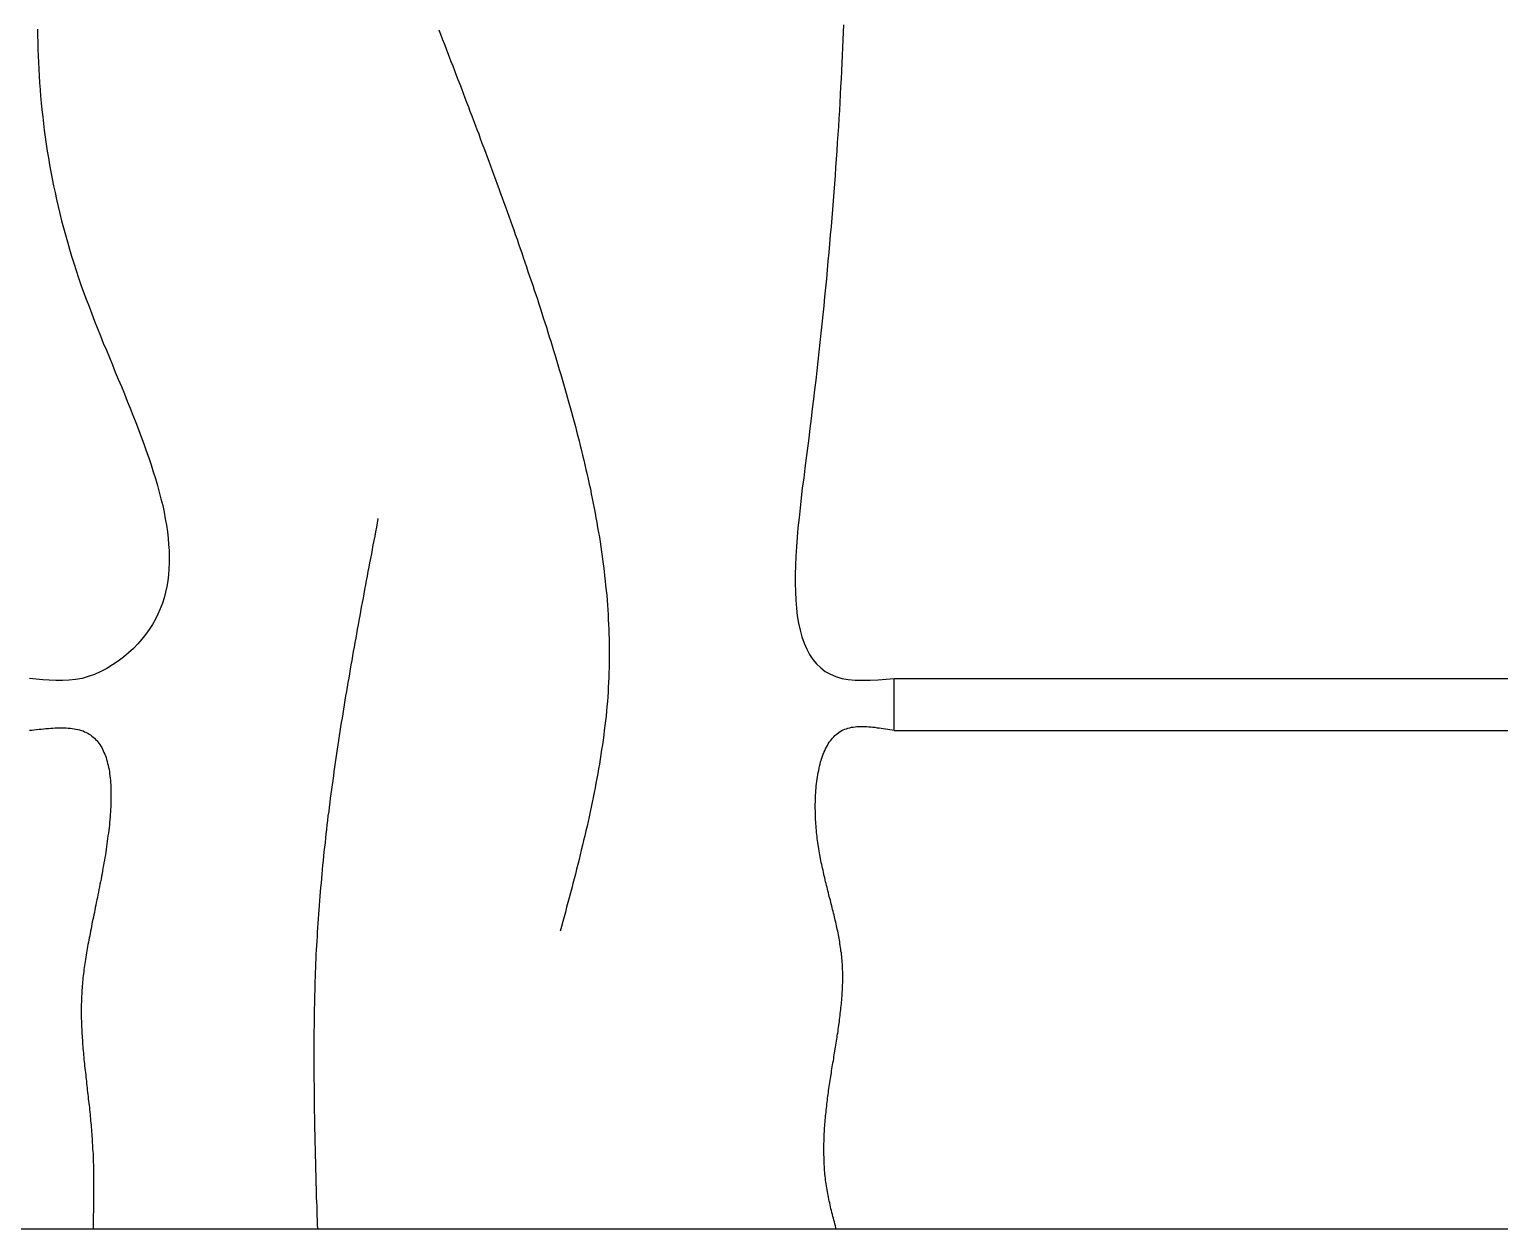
# Model space of a CAD drawing. Extents: x 443 to 1217, y -1921 to -677.
# Drawn here: x 584.06 to 593.26, y -758.15 to -750.64 of the extents above; entities that cross this region are included whole.
import ezdxf

# ---------------------------------------------------------------- set-up
doc = ezdxf.new("R2010")
doc.units = 0
doc.header["$MEASUREMENT"] = 0
doc.layers.add('1', color=7, linetype='CONTINUOUS')
doc.layers.add('3', color=8, linetype='CONTINUOUS')

msp = doc.modelspace()

# ---------------------------------------------------------------- linework, layer by layer
at = {"layer": '1', "color": 7}
for p, q in [((586.6181, -750.6406), (586.629, -750.6689)), ((586.629, -750.6689), (586.6399, -750.6972)), ((586.6399, -750.6972), (586.6508, -750.7256)), ((586.6508, -750.7256), (586.6617, -750.7539)), ((586.6617, -750.7539), (586.6726, -750.7822)), ((586.6726, -750.7822), (586.6835, -750.8106)), ((586.6835, -750.8106), (586.6944, -750.8389)), ((586.6944, -750.8389), (586.7053, -750.8672)), ((586.7053, -750.8672), (586.7162, -750.8956)), ((586.7162, -750.8956), (586.7271, -750.9239)), ((586.7271, -750.9239), (586.738, -750.9522)), ((586.738, -750.9522), (586.7489, -750.9806)), ((586.7489, -750.9806), (586.7598, -751.0089)), ((586.7598, -751.0089), (586.7707, -751.0373)), ((586.7707, -751.0373), (586.7816, -751.0656)), ((586.7816, -751.0656), (586.7925, -751.0939)), ((586.7925, -751.0939), (586.8034, -751.1223)), ((586.8034, -751.1223), (586.8132, -751.1506)), ((586.8132, -751.1506), (586.8241, -751.1789)), ((586.8241, -751.1789), (586.835, -751.2073)), ((586.835, -751.2073), (586.8459, -751.2356)), ((586.8459, -751.2356), (586.8568, -751.2639)), ((586.8568, -751.2639), (586.8677, -751.2923)), ((586.8677, -751.2923), (586.8775, -751.3217)), ((586.8775, -751.3217), (586.8884, -751.35)), ((586.8884, -751.35), (586.8993, -751.3784)), ((586.8993, -751.3784), (586.9102, -751.4067)), ((586.9102, -751.4067), (586.9211, -751.435)), ((586.9211, -751.435), (586.9309, -751.4634)), ((586.9309, -751.4634), (586.9418, -751.4917)), ((586.9418, -751.4917), (586.9527, -751.5211)), ((586.9527, -751.5211), (586.9625, -751.5495)), ((586.9625, -751.5495), (586.9734, -751.5778)), ((586.9734, -751.5778), (586.9832, -751.6061)), ((586.9832, -751.6061), (586.9941, -751.6345)), ((586.9941, -751.6345), (587.005, -751.6639)), ((587.005, -751.6639), (587.0148, -751.6922)), ((587.0148, -751.6922), (587.0257, -751.7206)), ((587.0257, -751.7206), (587.0355, -751.7489)), ((587.0355, -751.7489), (587.0464, -751.7783)), ((587.0464, -751.7783), (587.0562, -751.8067)), ((587.0562, -751.8067), (587.066, -751.835)), ((587.066, -751.835), (587.0769, -751.8644)), ((587.0769, -751.8644), (587.0867, -751.8928)), ((587.0867, -751.8928), (587.0966, -751.9222)), ((587.0966, -751.9222), (587.1075, -751.9505)), ((587.1075, -751.9505), (587.1173, -751.9789)), ((587.1173, -751.9789), (587.1271, -752.0083)), ((587.1271, -752.0083), (587.1369, -752.0366)), ((587.1369, -752.0366), (587.1467, -752.066)), ((587.1467, -752.066), (587.1565, -752.0944)), ((587.1565, -752.0944), (587.1663, -752.1238)), ((587.1663, -752.1238), (587.1761, -752.1521)), ((587.1761, -752.1521), (587.1859, -752.1816)), ((587.1859, -752.1816), (587.1957, -752.211)), ((587.1957, -752.211), (587.2055, -752.2393)), ((587.2055, -752.2393), (587.2153, -752.2688)), ((587.2153, -752.2688), (587.2252, -752.2971)), ((587.2252, -752.2971), (587.235, -752.3265)), ((587.235, -752.3265), (587.2448, -752.3559)), ((587.2448, -752.3559), (587.2535, -752.3854)), ((587.2535, -752.3854), (587.2633, -752.4137)), ((587.2633, -752.4137), (587.272, -752.4431)), ((587.272, -752.4431), (587.2818, -752.4726)), ((587.2818, -752.4726), (587.2916, -752.502)), ((587.2916, -752.502), (587.3004, -752.5314)), ((587.3004, -752.5314), (587.3091, -752.5608)), ((587.3091, -752.5608), (587.3189, -752.5892)), ((587.3189, -752.5892), (587.3276, -752.6186)), ((587.3276, -752.6186), (587.3363, -752.648)), ((587.3363, -752.648), (587.3461, -752.6774)), ((587.3461, -752.6774), (587.3548, -752.7069)), ((587.3548, -752.7069), (587.3636, -752.7363)), ((587.3636, -752.7363), (587.3723, -752.7657)), ((587.3723, -752.7657), (587.381, -752.7962)), ((587.381, -752.7962), (587.3897, -752.8257)), ((587.3897, -752.8257), (587.3984, -752.8551)), ((587.3984, -752.8551), (587.4072, -752.8845)), ((587.4072, -752.8845), (587.4159, -752.9139)), ((587.4159, -752.9139), (587.4235, -752.9444)), ((587.4235, -752.9444), (587.4322, -752.9739)), ((587.4322, -752.9739), (587.4409, -753.0033)), ((587.4409, -753.0033), (587.4486, -753.0327)), ((587.4486, -753.0327), (587.4562, -753.0632)), ((587.4562, -753.0632), (587.4649, -753.0927)), ((587.4649, -753.0927), (587.4725, -753.1232)), ((587.4725, -753.1232), (587.4802, -753.1526)), ((587.4802, -753.1526), (587.4878, -753.182)), ((587.4878, -753.182), (587.4954, -753.2125)), ((587.4954, -753.2125), (587.5031, -753.242)), ((587.5031, -753.242), (587.5107, -753.2725)), ((587.5107, -753.2725), (587.5183, -753.3019)), ((587.5183, -753.3019), (587.5249, -753.3324)), ((587.5249, -753.3324), (587.5325, -753.3629)), ((587.5325, -753.3629), (587.539, -753.3924)), ((587.539, -753.3924), (587.5456, -753.4229)), ((587.5456, -753.4229), (587.5532, -753.4523)), ((587.5532, -753.4523), (587.5597, -753.4828)), ((587.5597, -753.4828), (587.5663, -753.5133)), ((587.5663, -753.5133), (587.5717, -753.5428)), ((587.5717, -753.5428), (587.5783, -753.5733)), ((587.5783, -753.5733), (587.5848, -753.6038)), ((587.5848, -753.6038), (587.5902, -753.6332)), ((586.2378, -753.6975), (586.2334, -753.7248)), ((587.5902, -753.6332), (587.5957, -753.6637)), ((587.5957, -753.6637), (587.6011, -753.6942)), ((587.6011, -753.6942), (587.6066, -753.7237)), ((586.2225, -753.7803), (586.2171, -753.8087)), ((586.228, -753.7531), (586.2225, -753.7803)), ((586.2334, -753.7248), (586.228, -753.7531)), ((587.6066, -753.7237), (587.612, -753.7542)), ((587.612, -753.7542), (587.6175, -753.7847)), ((587.6175, -753.7847), (587.6229, -753.8152)), ((586.2062, -753.8632), (586.2007, -753.8915)), ((586.2116, -753.8359), (586.2062, -753.8632)), ((586.2171, -753.8087), (586.2116, -753.8359)), ((587.6229, -753.8152), (587.6273, -753.8446)), ((587.6273, -753.8446), (587.6317, -753.8752)), ((587.6317, -753.8752), (587.636, -753.9057)), ((586.1855, -753.9743), (586.18, -754.0027)), ((586.1909, -753.9471), (586.1855, -753.9743)), ((586.1964, -753.9188), (586.1909, -753.9471)), ((586.2007, -753.8915), (586.1964, -753.9188)), ((587.636, -753.9057), (587.6404, -753.9362)), ((587.6404, -753.9362), (587.6447, -753.9667)), ((587.6447, -753.9667), (587.6491, -753.9961)), ((586.1702, -754.0582), (586.1648, -754.0855)), ((586.1746, -754.0299), (586.1702, -754.0582)), ((586.18, -754.0027), (586.1746, -754.0299)), ((587.6491, -753.9961), (587.6524, -754.0266)), ((587.6524, -754.0266), (587.6556, -754.0572)), ((587.6556, -754.0572), (587.6589, -754.0877)), ((586.1539, -754.1411), (586.1484, -754.1694)), ((586.1593, -754.1138), (586.1539, -754.1411)), ((586.1648, -754.0855), (586.1593, -754.1138)), ((587.6589, -754.0877), (587.6622, -754.1171)), ((587.6622, -754.1171), (587.6654, -754.1476)), ((587.6654, -754.1476), (587.6687, -754.1781)), ((586.1386, -754.2239), (586.1332, -754.2522)), ((586.144, -754.1967), (586.1386, -754.2239)), ((586.1484, -754.1694), (586.144, -754.1967)), ((587.6687, -754.1781), (587.6709, -754.2086)), ((587.6709, -754.2086), (587.6731, -754.2392)), ((587.6731, -754.2392), (587.6753, -754.2686)), ((586.1179, -754.3351), (586.1135, -754.3634)), ((586.1233, -754.3078), (586.1179, -754.3351)), ((586.1288, -754.2795), (586.1233, -754.3078)), ((586.1332, -754.2522), (586.1288, -754.2795)), ((587.6753, -754.2686), (587.6774, -754.2991)), ((587.6774, -754.2991), (587.6785, -754.3296)), ((587.6785, -754.3296), (587.6807, -754.3601)), ((586.1026, -754.419), (586.0983, -754.4462)), ((586.1081, -754.3906), (586.1026, -754.419)), ((586.1135, -754.3634), (586.1081, -754.3906)), ((587.6807, -754.3601), (587.6818, -754.3906)), ((587.6818, -754.3906), (587.6829, -754.4201)), ((587.6829, -754.4201), (587.684, -754.4506)), ((586.0885, -754.5018), (586.083, -754.5301)), ((586.0928, -754.4746), (586.0885, -754.5018)), ((586.0983, -754.4462), (586.0928, -754.4746)), ((587.684, -754.4506), (587.684, -754.4811)), ((587.684, -754.4811), (587.6851, -754.5116)), ((587.6851, -754.5116), (587.6851, -754.541)), ((586.0689, -754.613), (586.0634, -754.6413)), ((586.0732, -754.5857), (586.0689, -754.613)), ((586.0787, -754.5574), (586.0732, -754.5857)), ((586.083, -754.5301), (586.0787, -754.5574)), ((587.6851, -754.5716), (587.684, -754.6021)), ((587.684, -754.6021), (587.684, -754.6326)), ((587.6851, -754.541), (587.6851, -754.5716)), ((586.0547, -754.6969), (586.0492, -754.7241)), ((586.059, -754.6686), (586.0547, -754.6969)), ((586.0634, -754.6413), (586.059, -754.6686)), ((587.6818, -754.6925), (587.6807, -754.723)), ((587.6829, -754.662), (587.6818, -754.6925)), ((587.684, -754.6326), (587.6829, -754.662)), ((586.0405, -754.7797), (586.0351, -754.808)), ((586.0449, -754.7525), (586.0405, -754.7797)), ((586.0492, -754.7241), (586.0449, -754.7525)), ((587.6774, -754.783), (587.6753, -754.8135)), ((587.6785, -754.7525), (587.6774, -754.783)), ((587.6807, -754.723), (587.6785, -754.7525)), ((586.022, -754.8909), (586.0176, -754.9192)), ((586.0263, -754.8636), (586.022, -754.8909)), ((586.0307, -754.8353), (586.0263, -754.8636)), ((586.0351, -754.808), (586.0307, -754.8353)), ((587.6698, -754.8734), (587.6676, -754.9029)), ((587.6731, -754.8429), (587.6698, -754.8734)), ((587.6753, -754.8135), (587.6731, -754.8429)), ((586.0078, -754.9748), (586.0035, -755.002)), ((586.0133, -754.9465), (586.0078, -754.9748)), ((586.0176, -754.9192), (586.0133, -754.9465)), ((587.6611, -754.9639), (587.6578, -754.9933)), ((587.6644, -754.9334), (587.6611, -754.9639)), ((587.6676, -754.9029), (587.6644, -754.9334)), ((585.9947, -755.0576), (585.9915, -755.086)), ((585.9991, -755.0304), (585.9947, -755.0576)), ((586.0035, -755.002), (585.9991, -755.0304)), ((587.6502, -755.0533), (587.6458, -755.0838)), ((587.6535, -755.0238), (587.6502, -755.0533)), ((587.6578, -754.9933), (587.6535, -755.0238)), ((585.9784, -755.1688), (585.974, -755.1971)), ((585.9828, -755.1415), (585.9784, -755.1688)), ((585.9871, -755.1132), (585.9828, -755.1415)), ((585.9915, -755.086), (585.9871, -755.1132)), ((587.6371, -755.1437), (587.6327, -755.1742)), ((587.6415, -755.1132), (587.6371, -755.1437)), ((587.6458, -755.0838), (587.6415, -755.1132)), ((585.9664, -755.2527), (585.962, -755.2799)), ((585.9708, -755.2244), (585.9664, -755.2527)), ((585.974, -755.1971), (585.9708, -755.2244)), ((587.6175, -755.2636), (587.6131, -755.2941)), ((587.6229, -755.2342), (587.6175, -755.2636)), ((587.6284, -755.2037), (587.6229, -755.2342)), ((587.6327, -755.1742), (587.6284, -755.2037)), ((585.9544, -755.3366), (585.9511, -755.3639)), ((585.9588, -755.3083), (585.9544, -755.3366)), ((585.962, -755.2799), (585.9588, -755.3083)), ((587.6011, -755.3541), (587.5957, -755.3835)), ((587.6077, -755.3235), (587.6011, -755.3541)), ((587.6131, -755.2941), (587.6077, -755.3235)), ((585.9435, -755.4194), (585.9392, -755.4478)), ((585.9468, -755.3922), (585.9435, -755.4194)), ((585.9511, -755.3639), (585.9468, -755.3922)), ((587.5837, -755.4434), (587.5783, -755.4728)), ((587.5902, -755.4129), (587.5837, -755.4434)), ((587.5957, -755.3835), (587.5902, -755.4129)), ((585.9294, -755.5317), (585.925, -755.5589)), ((585.9326, -755.5034), (585.9294, -755.5317)), ((585.9359, -755.475), (585.9326, -755.5034)), ((585.9392, -755.4478), (585.9359, -755.475)), ((587.5652, -755.5328), (587.5586, -755.5633)), ((587.5717, -755.5034), (587.5652, -755.5328)), ((587.5783, -755.4728), (587.5717, -755.5034)), ((585.9185, -755.6145), (585.9152, -755.6429)), ((585.9217, -755.5873), (585.9185, -755.6145)), ((585.925, -755.5589), (585.9217, -755.5873)), ((587.5456, -755.6232), (587.5379, -755.6527)), ((587.5521, -755.5927), (587.5456, -755.6232)), ((587.5586, -755.5633), (587.5521, -755.5927)), ((585.9086, -755.6984), (585.9065, -755.7268)), ((585.9119, -755.6701), (585.9086, -755.6984)), ((585.9152, -755.6429), (585.9119, -755.6701)), ((587.5238, -755.7126), (587.5172, -755.742)), ((587.5314, -755.6821), (587.5238, -755.7126)), ((587.5379, -755.6527), (587.5314, -755.6821)), ((585.8967, -755.8096), (585.8945, -755.8379)), ((585.8999, -755.7824), (585.8967, -755.8096)), ((585.9032, -755.754), (585.8999, -755.7824)), ((585.9065, -755.7268), (585.9032, -755.754)), ((587.502, -755.802), (587.4954, -755.8314)), ((587.5096, -755.7725), (587.502, -755.802)), ((587.5172, -755.742), (587.5096, -755.7725)), ((585.889, -755.8935), (585.8858, -755.9219)), ((585.8912, -755.8663), (585.889, -755.8935)), ((585.8945, -755.8379), (585.8912, -755.8663)), ((587.4802, -755.8913), (587.4725, -755.9219)), ((587.4878, -755.8619), (587.4802, -755.8913)), ((587.4954, -755.8314), (587.4878, -755.8619)), ((585.8814, -755.9774), (585.8781, -756.0058)), ((585.8836, -755.9502), (585.8814, -755.9774)), ((585.8858, -755.9219), (585.8836, -755.9502)), ((587.4573, -755.9807), (587.4497, -756.0112)), ((587.4649, -755.9513), (587.4573, -755.9807)), ((587.4725, -755.9219), (587.4649, -755.9513)), ((585.8716, -756.0897), (585.8694, -756.118)), ((585.8738, -756.0613), (585.8716, -756.0897)), ((585.876, -756.0341), (585.8738, -756.0613)), ((585.8781, -756.0058), (585.876, -756.0341)), ((587.4333, -756.0712), (587.4257, -756.1006)), ((587.442, -756.0406), (587.4333, -756.0712)), ((587.4497, -756.0112), (587.442, -756.0406)), ((585.8651, -756.1736), (585.8629, -756.2019)), ((585.8672, -756.1453), (585.8651, -756.1736)), ((585.8694, -756.118), (585.8672, -756.1453)), ((587.4104, -756.1605), (587.4017, -756.1899)), ((587.4181, -756.13), (587.4104, -756.1605)), ((587.4257, -756.1006), (587.4181, -756.13)), ((585.8596, -756.2575), (585.8574, -756.2859)), ((585.8618, -756.2292), (585.8596, -756.2575)), ((585.8629, -756.2019), (585.8618, -756.2292)), ((587.3864, -756.2499), (587.3777, -756.2793)), ((587.3941, -756.2194), (587.3864, -756.2499)), ((587.4017, -756.1899), (587.3941, -756.2194)), ((585.8542, -756.3414), (585.8531, -756.3698)), ((585.8563, -756.3131), (585.8542, -756.3414)), ((585.8574, -756.2859), (585.8563, -756.3131)), ((585.8487, -756.4537), (585.8476, -756.482)), ((585.8498, -756.4254), (585.8487, -756.4537)), ((585.852, -756.397), (585.8498, -756.4254)), ((585.8531, -756.3698), (585.852, -756.397)), ((585.8454, -756.5376), (585.8443, -756.5659)), ((585.8465, -756.5093), (585.8454, -756.5376)), ((585.8476, -756.482), (585.8465, -756.5093)), ((585.8433, -756.6215), (585.8422, -756.6499)), ((585.8443, -756.5659), (585.8433, -756.5943)), ((585.8433, -756.5943), (585.8433, -756.6215)), ((585.84, -756.7338), (585.8389, -756.7621)), ((585.8411, -756.6782), (585.84, -756.7065)), ((585.84, -756.7065), (585.84, -756.7338)), ((585.8422, -756.6499), (585.8411, -756.6782)), ((585.8389, -756.7904), (585.8378, -756.8188)), ((585.8378, -756.8188), (585.8378, -756.8471)), ((585.8389, -756.7621), (585.8389, -756.7904)), ((585.8378, -756.8744), (585.8367, -756.9027)), ((585.8367, -756.9027), (585.8367, -756.931)), ((585.8378, -756.8471), (585.8378, -756.8744)), ((585.8367, -756.931), (585.8367, -756.9594)), ((585.8367, -756.9594), (585.8367, -756.9877)), ((585.8367, -756.9877), (585.8367, -757.0149)), ((585.8367, -757.0149), (585.8367, -757.0433)), ((585.8367, -757.0433), (585.8367, -757.0716)), ((585.8367, -757.0716), (585.8367, -757.1)), ((585.8367, -757.1), (585.8367, -757.1283)), ((585.8367, -757.1283), (585.8367, -757.1555)), ((585.8367, -757.1555), (585.8367, -757.1839)), ((585.8367, -757.1839), (585.8367, -757.2122)), ((585.8367, -757.2122), (585.8378, -757.2405)), ((585.8378, -757.2405), (585.8378, -757.2689)), ((585.8378, -757.2689), (585.8378, -757.2972)), ((585.8378, -757.2972), (585.8378, -757.3245)), ((585.8378, -757.3245), (585.8389, -757.3528)), ((585.8389, -757.3528), (585.8389, -757.3811)), ((585.8389, -757.3811), (585.8389, -757.4095)), ((585.8389, -757.4095), (585.84, -757.4378)), ((585.84, -757.4378), (585.84, -757.4661)), ((585.84, -757.4661), (585.8411, -757.4934)), ((585.8411, -757.4934), (585.8411, -757.5217)), ((585.8411, -757.5217), (585.8422, -757.55)), ((585.8422, -757.55), (585.8422, -757.5784)), ((585.8422, -757.5784), (585.8433, -757.6067)), ((585.8433, -757.6067), (585.8443, -757.6351)), ((585.8443, -757.6351), (585.8443, -757.6634)), ((585.8443, -757.6634), (585.8454, -757.6906)), ((585.8454, -757.6906), (585.8465, -757.719)), ((585.8465, -757.719), (585.8465, -757.7473)), ((585.8465, -757.7473), (585.8476, -757.7756)), ((585.8476, -757.7756), (585.8487, -757.804)), ((585.8487, -757.804), (585.8487, -757.8323)), ((585.8487, -757.8323), (585.8498, -757.8606)), ((585.8498, -757.8606), (585.8509, -757.8879)), ((585.8509, -757.8879), (585.852, -757.9162)), ((585.852, -757.9162), (585.852, -757.9446)), ((585.852, -757.9446), (585.8531, -757.9729)), ((585.8531, -757.9729), (585.8542, -758.0012)), ((585.8542, -758.0012), (585.8552, -758.0296)), ((585.8552, -758.0296), (585.8552, -758.0579)), ((585.8552, -758.0579), (585.8563, -758.0852)), ((585.8563, -758.0852), (585.8574, -758.1135)), ((585.8574, -758.1135), (585.8585, -758.1418))]:
    msp.add_line(p, q, dxfattribs=at)
at = {"layer": '1', "color": 3, "linetype": 'Continuous'}
msp.add_line((540.9926, -758.1421), (614.0593, -758.1421), dxfattribs=at)
at = {"layer": '3', "color": 3}
for p, q in [((584.1083, -750.6362), (584.1083, -750.6776)), ((589.1487, -750.6558), (589.1465, -750.7038)), ((589.1509, -750.609), (589.1487, -750.6558)), ((584.1083, -750.6776), (584.1093, -750.719)), ((584.1093, -750.719), (584.1104, -750.7615)), ((589.1443, -750.7517), (589.1422, -750.8008)), ((589.1465, -750.7038), (589.1443, -750.7517)), ((584.1104, -750.7615), (584.1115, -750.8029)), ((584.1115, -750.8029), (584.1137, -750.8454)), ((584.1137, -750.8454), (584.1159, -750.8869)), ((589.1422, -750.8008), (589.14, -750.8487)), ((584.1159, -750.8869), (584.1181, -750.9294)), ((584.1181, -750.9294), (584.1202, -750.9719)), ((589.1378, -750.8978), (589.1356, -750.9468)), ((589.14, -750.8487), (589.1378, -750.8978)), ((584.1202, -750.9719), (584.1235, -751.0144)), ((584.1235, -751.0144), (584.1268, -751.0558)), ((589.1323, -750.9958), (589.1302, -751.0449)), ((589.1356, -750.9468), (589.1323, -750.9958)), ((584.1268, -751.0558), (584.1311, -751.0983)), ((584.1311, -751.0983), (584.1355, -751.1419)), ((589.1269, -751.095), (589.1247, -751.1451)), ((589.1302, -751.0449), (589.1269, -751.095)), ((584.1355, -751.1419), (584.1399, -751.1844)), ((584.1399, -751.1844), (584.1442, -751.2269)), ((589.1215, -751.1953), (589.1182, -751.2454)), ((589.1247, -751.1451), (589.1215, -751.1953)), ((584.1442, -751.2269), (584.1497, -751.2694)), ((584.1497, -751.2694), (584.1562, -751.313)), ((589.1149, -751.2955), (589.1116, -751.3468)), ((589.1182, -751.2454), (589.1149, -751.2955)), ((584.1562, -751.313), (584.1617, -751.3555)), ((584.1617, -751.3555), (584.1682, -751.3991)), ((584.1682, -751.3991), (584.1758, -751.4416)), ((589.1084, -751.398), (589.1051, -751.4492)), ((589.1116, -751.3468), (589.1084, -751.398)), ((584.1758, -751.4416), (584.1835, -751.4852)), ((584.1835, -751.4852), (584.1911, -751.5288)), ((589.1051, -751.4492), (589.1007, -751.5015)), ((584.1911, -751.5288), (584.1998, -751.5724)), ((584.1998, -751.5724), (584.2085, -751.616)), ((589.0975, -751.5527), (589.0931, -751.6051)), ((589.1007, -751.5015), (589.0975, -751.5527)), ((584.2085, -751.616), (584.2172, -751.6595)), ((584.2172, -751.6595), (584.227, -751.7031)), ((589.0888, -751.6574), (589.0855, -751.7108)), ((589.0931, -751.6051), (589.0888, -751.6574)), ((584.227, -751.7031), (584.2369, -751.7467)), ((584.2369, -751.7467), (584.2478, -751.7903)), ((589.0811, -751.7642), (589.0768, -751.8176)), ((589.0855, -751.7108), (589.0811, -751.7642)), ((584.2478, -751.7903), (584.2587, -751.835)), ((584.2587, -751.835), (584.2695, -751.8786)), ((589.0768, -751.8176), (589.0724, -751.871)), ((584.2695, -751.8786), (584.2826, -751.9233)), ((584.2826, -751.9233), (584.2946, -751.968)), ((589.067, -751.9244), (589.0626, -751.9789)), ((589.0724, -751.871), (589.067, -751.9244)), ((584.2946, -751.968), (584.3077, -752.0126)), ((584.3077, -752.0126), (584.3208, -752.0562)), ((589.0582, -752.0334), (589.0528, -752.0889)), ((589.0626, -751.9789), (589.0582, -752.0334)), ((584.3208, -752.0562), (584.3349, -752.1009)), ((584.3349, -752.1009), (584.3491, -752.1467)), ((589.0528, -752.0889), (589.0473, -752.1434)), ((584.3491, -752.1467), (584.3644, -752.1914)), ((584.3644, -752.1914), (584.3796, -752.2361)), ((589.043, -752.199), (589.0375, -752.2557)), ((589.0473, -752.1434), (589.043, -752.199)), ((584.3796, -752.2361), (584.396, -752.2818)), ((584.396, -752.2818), (584.4123, -752.3265)), ((589.0321, -752.3113), (589.0266, -752.3679)), ((589.0375, -752.2557), (589.0321, -752.3113)), ((584.4123, -752.3265), (584.4298, -752.3723)), ((584.4298, -752.3723), (584.4472, -752.417)), ((589.0266, -752.3679), (589.0201, -752.4246)), ((584.4472, -752.417), (584.4646, -752.4627)), ((584.4646, -752.4627), (584.4832, -752.5085)), ((589.0146, -752.4824), (589.0081, -752.539)), ((589.0201, -752.4246), (589.0146, -752.4824)), ((584.4832, -752.5085), (584.5017, -752.5543)), ((584.5017, -752.5543), (584.5191, -752.6001)), ((589.0081, -752.539), (589.0027, -752.5979)), ((584.5191, -752.6001), (584.5387, -752.6447)), ((584.5387, -752.6447), (584.5573, -752.6905)), ((588.9961, -752.6556), (588.9896, -752.7145)), ((589.0027, -752.5979), (588.9961, -752.6556)), ((584.5573, -752.6905), (584.5758, -752.7363)), ((584.5758, -752.7363), (584.5943, -752.7821)), ((588.983, -752.7733), (588.9765, -752.8322)), ((588.9896, -752.7145), (588.983, -752.7733)), ((584.5943, -752.7821), (584.6128, -752.8267)), ((584.6128, -752.8267), (584.6325, -752.8725)), ((588.9765, -752.8322), (588.9689, -752.8921)), ((584.6325, -752.8725), (584.651, -752.9183)), ((584.651, -752.9183), (584.6684, -752.963)), ((584.6684, -752.963), (584.687, -753.0077)), ((588.9623, -752.9521), (588.9547, -753.012)), ((588.9689, -752.8921), (588.9623, -752.9521)), ((584.687, -753.0077), (584.7044, -753.0523)), ((584.7044, -753.0523), (584.7229, -753.097)), ((588.9547, -753.012), (588.9482, -753.073)), ((584.7229, -753.097), (584.7393, -753.1417)), ((584.7393, -753.1417), (584.7567, -753.1864)), ((588.9405, -753.1341), (588.9329, -753.1951)), ((588.9482, -753.073), (588.9405, -753.1341)), ((584.7567, -753.1864), (584.773, -753.2311)), ((584.773, -753.2311), (584.7883, -753.2747)), ((588.9329, -753.1951), (588.9242, -753.2572)), ((584.7883, -753.2747), (584.8036, -753.3183)), ((584.8036, -753.3183), (584.8177, -753.3619)), ((588.9166, -753.3193), (588.9089, -753.3826)), ((588.9242, -753.2572), (588.9166, -753.3193)), ((584.8177, -753.3619), (584.8319, -753.4054)), ((584.8319, -753.4054), (584.845, -753.4479)), ((588.9089, -753.3826), (588.9013, -753.4447)), ((584.845, -753.4479), (584.8581, -753.4905)), ((584.8581, -753.4905), (584.869, -753.533)), ((588.8926, -753.5068), (588.885, -753.57)), ((588.9013, -753.4447), (588.8926, -753.5068)), ((584.869, -753.533), (584.8799, -753.5755)), ((584.8799, -753.5755), (584.8907, -753.6169)), ((588.885, -753.57), (588.8784, -753.6321)), ((584.8907, -753.6169), (584.8995, -753.6583)), ((584.8995, -753.6583), (584.9071, -753.6997)), ((584.9071, -753.6997), (584.9136, -753.74)), ((588.8719, -753.6942), (588.8653, -753.7553)), ((588.8784, -753.6321), (588.8719, -753.6942)), ((584.9136, -753.74), (584.9202, -753.7803)), ((584.9202, -753.7803), (584.9245, -753.8207)), ((588.8653, -753.7553), (588.8599, -753.8152)), ((584.9245, -753.8207), (584.9278, -753.8599)), ((584.9278, -753.8599), (584.9311, -753.8991)), ((588.8555, -753.8752), (588.8523, -753.934)), ((588.8599, -753.8152), (588.8555, -753.8752)), ((584.9311, -753.9754), (584.93, -754.0136)), ((584.9311, -753.8991), (584.9322, -753.9373)), ((584.9322, -753.9373), (584.9311, -753.9754)), ((588.8523, -753.934), (588.849, -753.9918)), ((584.9267, -754.0506), (584.9224, -754.0877)), ((584.93, -754.0136), (584.9267, -754.0506)), ((588.849, -753.9918), (588.8479, -754.0484)), ((588.8479, -754.0484), (588.8479, -754.1029)), ((584.9082, -754.1585), (584.8995, -754.1945)), ((584.9158, -754.1236), (584.9082, -754.1585)), ((584.9224, -754.0877), (584.9158, -754.1236)), ((588.8479, -754.1029), (588.849, -754.1563)), ((588.849, -754.1563), (588.8512, -754.2086)), ((584.8886, -754.2283), (584.8755, -754.262)), ((584.8995, -754.1945), (584.8886, -754.2283)), ((588.8512, -754.2086), (588.8555, -754.2588)), ((584.845, -754.3285), (584.8275, -754.3601)), ((584.8613, -754.2958), (584.845, -754.3285)), ((584.8755, -754.262), (584.8613, -754.2958)), ((588.8555, -754.2588), (588.861, -754.3067)), ((588.861, -754.3067), (588.8686, -754.3525)), ((584.785, -754.4223), (584.7611, -754.4528)), ((584.8068, -754.3917), (584.785, -754.4223)), ((584.8275, -754.3601), (584.8068, -754.3917)), ((588.8686, -754.3525), (588.8784, -754.3972)), ((588.8784, -754.3972), (588.8904, -754.4386)), ((584.7077, -754.5105), (584.6771, -754.5389)), ((584.736, -754.4822), (584.7077, -754.5105)), ((584.7611, -754.4528), (584.736, -754.4822)), ((588.8904, -754.4386), (588.9035, -754.4778)), ((588.9035, -754.4778), (588.9198, -754.5149)), ((588.9198, -754.5149), (588.9373, -754.5487)), ((584.5769, -754.6141), (584.5409, -754.6359)), ((584.6118, -754.5912), (584.5769, -754.6141)), ((584.6455, -754.565), (584.6118, -754.5912)), ((584.6771, -754.5389), (584.6455, -754.565)), ((588.9373, -754.5487), (588.958, -754.5792)), ((588.958, -754.5792), (588.982, -754.6075)), ((588.982, -754.6075), (589.0081, -754.6326)), ((584.0984, -754.7034), (584.057, -754.698)), ((584.1399, -754.7067), (584.0984, -754.7034)), ((584.1813, -754.71), (584.1399, -754.7067)), ((584.2227, -754.7121), (584.1813, -754.71)), ((584.3055, -754.71), (584.2641, -754.7121)), ((584.3458, -754.7056), (584.3055, -754.71)), ((584.3862, -754.698), (584.3458, -754.7056)), ((584.4254, -754.686), (584.3862, -754.698)), ((584.4646, -754.6729), (584.4254, -754.686)), ((584.5039, -754.6555), (584.4646, -754.6729)), ((584.5409, -754.6359), (584.5039, -754.6555)), ((589.0081, -754.6326), (589.0364, -754.6544)), ((589.0364, -754.6544), (589.068, -754.6718)), ((589.068, -754.6718), (589.1018, -754.6871)), ((589.1018, -754.6871), (589.14, -754.698)), ((589.14, -754.698), (589.1803, -754.7056)), ((589.1803, -754.7056), (589.2239, -754.7089)), ((589.2239, -754.7089), (589.2697, -754.71)), ((589.2697, -754.71), (589.3176, -754.7089)), ((589.3176, -754.7089), (589.3667, -754.7067)), ((589.3667, -754.7067), (589.4168, -754.7023)), ((589.4168, -754.7023), (589.4669, -754.698)), ((584.2641, -754.7121), (584.2227, -754.7121)), ((584.057, -755.0227), (584.0712, -755.0217)), ((584.0712, -755.0217), (584.0865, -755.0195)), ((584.0865, -755.0195), (584.1017, -755.0184)), ((584.1017, -755.0184), (584.117, -755.0162)), ((584.117, -755.0162), (584.1311, -755.0151)), ((584.1311, -755.0151), (584.1464, -755.0129)), ((584.1464, -755.0129), (584.1606, -755.0118)), ((584.1606, -755.0118), (584.1758, -755.0108)), ((584.1758, -755.0108), (584.19, -755.0097)), ((584.19, -755.0097), (584.2042, -755.0086)), ((584.2042, -755.0086), (584.2183, -755.0075)), ((584.2183, -755.0075), (584.2325, -755.0075)), ((584.2325, -755.0075), (584.2467, -755.0075)), ((584.2467, -755.0075), (584.2597, -755.0075)), ((584.2597, -755.0075), (584.2739, -755.0075)), ((584.2739, -755.0075), (584.287, -755.0075)), ((584.287, -755.0075), (584.299, -755.0086)), ((584.299, -755.0086), (584.3121, -755.0097)), ((584.3121, -755.0097), (584.3251, -755.0108)), ((584.3251, -755.0108), (584.3371, -755.0129)), ((584.3371, -755.0129), (584.348, -755.0151)), ((584.348, -755.0151), (584.36, -755.0173)), ((584.36, -755.0173), (584.3709, -755.0206)), ((584.3709, -755.0206), (584.3818, -755.0238)), ((584.3818, -755.0238), (584.3927, -755.0271)), ((584.3927, -755.0271), (584.4025, -755.0315)), ((584.4025, -755.0315), (584.4123, -755.0358)), ((584.4123, -755.0358), (584.4221, -755.0413)), ((584.4221, -755.0413), (584.4308, -755.0467)), ((584.4308, -755.0467), (584.4396, -755.0522)), ((584.4396, -755.0522), (584.4483, -755.0587)), ((584.4483, -755.0587), (584.4559, -755.0652)), ((584.4559, -755.0652), (584.4635, -755.0718)), ((584.4635, -755.0718), (584.4712, -755.0794)), ((584.4712, -755.0794), (584.4777, -755.087)), ((589.0746, -755.0805), (589.0822, -755.0718)), ((589.0822, -755.0718), (589.0888, -755.0631)), ((589.0888, -755.0631), (589.0964, -755.0554)), ((589.0964, -755.0554), (589.104, -755.0489)), ((589.104, -755.0489), (589.1127, -755.0424)), ((589.1127, -755.0424), (589.1215, -755.0358)), ((589.1215, -755.0358), (589.1302, -755.0304)), ((589.1302, -755.0304), (589.1389, -755.0249)), ((589.1389, -755.0249), (589.1487, -755.0206)), ((589.1487, -755.0206), (589.1585, -755.0162)), ((589.1585, -755.0162), (589.1683, -755.0129)), ((589.1683, -755.0129), (589.1781, -755.0097)), ((589.1781, -755.0097), (589.189, -755.0064)), ((589.189, -755.0064), (589.1999, -755.0042)), ((589.1999, -755.0042), (589.2108, -755.0031)), ((589.2108, -755.0031), (589.2228, -755.0009)), ((589.2228, -755.0009), (589.2337, -754.9999)), ((589.2337, -754.9999), (589.2457, -754.9999)), ((589.2457, -754.9999), (589.2577, -754.9988)), ((589.2577, -754.9988), (589.2697, -754.9988)), ((589.2697, -754.9988), (589.2827, -754.9988)), ((589.2827, -754.9988), (589.2947, -754.9999)), ((589.2947, -754.9999), (589.3078, -755.0009)), ((589.3078, -755.0009), (589.3209, -755.002)), ((589.3209, -755.002), (589.3329, -755.0031)), ((589.3329, -755.0031), (589.346, -755.0042)), ((589.346, -755.0042), (589.3601, -755.0064)), ((589.3601, -755.0064), (589.3732, -755.0075)), ((589.3732, -755.0075), (589.3863, -755.0097)), ((589.3863, -755.0097), (589.3994, -755.0118)), ((589.3994, -755.0118), (589.4135, -755.014)), ((589.4135, -755.014), (589.4266, -755.0162)), ((589.4266, -755.0162), (589.4397, -755.0184)), ((589.4397, -755.0184), (589.4538, -755.0206)), ((589.4538, -755.0206), (589.4669, -755.0227)), ((584.4777, -755.087), (584.4853, -755.0947)), ((584.4853, -755.0947), (584.4908, -755.1034)), ((584.4908, -755.1034), (584.4973, -755.1121)), ((584.4973, -755.1121), (584.5039, -755.1219)), ((584.5039, -755.1219), (584.5093, -755.1306)), ((584.5093, -755.1306), (584.5137, -755.1404)), ((584.5137, -755.1404), (584.5191, -755.1513)), ((584.5191, -755.1513), (584.5235, -755.1612)), ((584.5235, -755.1612), (584.5278, -755.1721)), ((589.0234, -755.1731), (589.0277, -755.1612)), ((589.0277, -755.1612), (589.0332, -755.1503)), ((589.0332, -755.1503), (589.0386, -755.1383)), ((589.0386, -755.1383), (589.0441, -755.1285)), ((589.0441, -755.1285), (589.0495, -755.1176)), ((589.0495, -755.1176), (589.055, -755.1078)), ((589.055, -755.1078), (589.0615, -755.0979)), ((589.0615, -755.0979), (589.068, -755.0892)), ((589.068, -755.0892), (589.0746, -755.0805)), ((584.5278, -755.1721), (584.5322, -755.1829)), ((584.5322, -755.1829), (584.5366, -755.1938)), ((584.5366, -755.1938), (584.5398, -755.2058)), ((584.5398, -755.2058), (584.5431, -755.2178)), ((584.5431, -755.2178), (584.5464, -755.2298)), ((584.5464, -755.2298), (584.5496, -755.2418)), ((584.5496, -755.2418), (584.5518, -755.2549)), ((584.5518, -755.2549), (584.5551, -755.268)), ((588.995, -755.2734), (588.9972, -755.2603)), ((588.9972, -755.2603), (589.0005, -755.2472)), ((589.0005, -755.2472), (589.0037, -755.2342)), ((589.0037, -755.2342), (589.007, -755.2211)), ((589.007, -755.2211), (589.0114, -755.2091)), ((589.0114, -755.2091), (589.0146, -755.1971)), ((589.0146, -755.1971), (589.019, -755.184)), ((589.019, -755.184), (589.0234, -755.1731)), ((584.5551, -755.268), (584.5573, -755.281)), ((584.5573, -755.281), (584.5584, -755.2941)), ((584.5584, -755.2941), (584.5605, -755.3083)), ((584.5605, -755.3083), (584.5616, -755.3214)), ((584.5616, -755.3214), (584.5638, -755.3355)), ((584.5638, -755.3355), (584.5649, -755.3497)), ((584.5649, -755.3497), (584.566, -755.3639)), ((588.982, -755.3562), (588.983, -755.3432)), ((588.983, -755.3432), (588.9852, -755.329)), ((588.9852, -755.329), (588.9874, -755.3148)), ((588.9874, -755.3148), (588.9896, -755.3007)), ((588.9896, -755.3007), (588.9918, -755.2876)), ((588.9918, -755.2876), (588.995, -755.2734)), ((584.566, -755.3639), (584.566, -755.3791)), ((584.566, -755.3791), (584.5671, -755.3933)), ((584.5671, -755.3933), (584.5671, -755.4085)), ((584.5671, -755.4085), (584.5671, -755.4238)), ((584.5671, -755.4238), (584.5671, -755.4391)), ((584.5671, -755.4391), (584.5671, -755.4543)), ((588.9743, -755.4565), (588.9754, -755.4423)), ((588.9754, -755.4282), (588.9765, -755.414)), ((588.9754, -755.4423), (588.9754, -755.4282)), ((588.9765, -755.414), (588.9776, -755.3998)), ((588.9776, -755.3998), (588.9787, -755.3846)), ((588.9787, -755.3846), (588.9798, -755.3704)), ((588.9798, -755.3704), (588.982, -755.3562)), ((584.5638, -755.5339), (584.5627, -755.5491)), ((584.5649, -755.5175), (584.5638, -755.5339)), ((584.566, -755.5012), (584.5649, -755.5175)), ((584.5671, -755.4696), (584.566, -755.4859)), ((584.566, -755.4859), (584.566, -755.5012)), ((584.5671, -755.4543), (584.5671, -755.4696)), ((588.9732, -755.4848), (588.9743, -755.4707)), ((588.9732, -755.499), (588.9732, -755.4848)), ((588.9732, -755.5121), (588.9732, -755.499)), ((588.9743, -755.5262), (588.9732, -755.5121)), ((588.9743, -755.4707), (588.9743, -755.4565)), ((588.9743, -755.5404), (588.9743, -755.5262)), ((584.5573, -755.6156), (584.5551, -755.632)), ((584.5584, -755.5993), (584.5573, -755.6156)), ((584.5594, -755.5818), (584.5584, -755.5993)), ((584.5616, -755.5655), (584.5594, -755.5818)), ((584.5627, -755.5491), (584.5616, -755.5655)), ((588.9743, -755.5535), (588.9743, -755.5404)), ((588.9754, -755.5677), (588.9743, -755.5535)), ((588.9754, -755.5807), (588.9754, -755.5677)), ((588.9765, -755.5949), (588.9754, -755.5807)), ((588.9776, -755.608), (588.9765, -755.5949)), ((588.9787, -755.6211), (588.9776, -755.608)), ((588.9798, -755.6352), (588.9787, -755.6211)), ((584.5442, -755.7159), (584.542, -755.7333)), ((584.5464, -755.6995), (584.5442, -755.7159)), ((584.5485, -755.6821), (584.5464, -755.6995)), ((584.5507, -755.6657), (584.5485, -755.6821)), ((584.5529, -755.6483), (584.5507, -755.6657)), ((584.5551, -755.632), (584.5529, -755.6483)), ((588.9809, -755.6483), (588.9798, -755.6352)), ((588.982, -755.6614), (588.9809, -755.6483)), ((588.983, -755.6745), (588.982, -755.6614)), ((588.9852, -755.6875), (588.983, -755.6745)), ((588.9863, -755.6995), (588.9852, -755.6875)), ((588.9885, -755.7126), (588.9863, -755.6995)), ((588.9896, -755.7257), (588.9885, -755.7126)), ((584.5322, -755.8009), (584.5289, -755.8183)), ((584.5344, -755.7845), (584.5322, -755.8009)), ((584.5366, -755.7671), (584.5344, -755.7845)), ((584.5398, -755.7497), (584.5366, -755.7671)), ((584.542, -755.7333), (584.5398, -755.7497)), ((588.9918, -755.7388), (588.9896, -755.7257)), ((588.9939, -755.7507), (588.9918, -755.7388)), ((588.9961, -755.7638), (588.9939, -755.7507)), ((588.9983, -755.7758), (588.9961, -755.7638)), ((589.0005, -755.7889), (588.9983, -755.7758)), ((589.0027, -755.8009), (589.0005, -755.7889)), ((589.0048, -755.8129), (589.0027, -755.8009)), ((589.007, -755.8259), (589.0048, -755.8129)), ((584.5137, -755.9022), (584.5115, -755.9197)), ((584.5169, -755.8859), (584.5137, -755.9022)), ((584.5202, -755.8684), (584.5169, -755.8859)), ((584.5235, -755.8521), (584.5202, -755.8684)), ((584.5257, -755.8347), (584.5235, -755.8521)), ((584.5289, -755.8183), (584.5257, -755.8347)), ((589.0092, -755.8379), (589.007, -755.8259)), ((589.0114, -755.8499), (589.0092, -755.8379)), ((589.0146, -755.8619), (589.0114, -755.8499)), ((589.0168, -755.8739), (589.0146, -755.8619)), ((589.019, -755.8859), (589.0168, -755.8739)), ((589.0223, -755.8979), (589.019, -755.8859)), ((589.0245, -755.9099), (589.0223, -755.8979)), ((584.4984, -755.9862), (584.4951, -756.0025)), ((584.5017, -755.9698), (584.4984, -755.9862)), ((584.505, -755.9535), (584.5017, -755.9698)), ((584.5082, -755.936), (584.505, -755.9535)), ((584.5115, -755.9197), (584.5082, -755.936)), ((589.0277, -755.9219), (589.0245, -755.9099)), ((589.0299, -755.9338), (589.0277, -755.9219)), ((589.0332, -755.9458), (589.0299, -755.9338)), ((589.0354, -755.9578), (589.0332, -755.9458)), ((589.0386, -755.9698), (589.0354, -755.9578)), ((589.0419, -755.9818), (589.0386, -755.9698)), ((589.0441, -755.9927), (589.0419, -755.9818)), ((589.0473, -756.0047), (589.0441, -755.9927)), ((584.4788, -756.0842), (584.4755, -756.0995)), ((584.4821, -756.0679), (584.4788, -756.0842)), ((584.4853, -756.0515), (584.4821, -756.0679)), ((584.4886, -756.0352), (584.4853, -756.0515)), ((584.4919, -756.0188), (584.4886, -756.0352)), ((584.4951, -756.0025), (584.4919, -756.0188)), ((589.0506, -756.0167), (589.0473, -756.0047)), ((589.0528, -756.0276), (589.0506, -756.0167)), ((589.0561, -756.0396), (589.0528, -756.0276)), ((589.0593, -756.0515), (589.0561, -756.0396)), ((589.0615, -756.0624), (589.0593, -756.0515)), ((589.0648, -756.0744), (589.0615, -756.0624)), ((589.068, -756.0853), (589.0648, -756.0744)), ((589.0702, -756.0973), (589.068, -756.0853)), ((584.4603, -756.1769), (584.457, -756.1921)), ((584.4635, -756.1616), (584.4603, -756.1769)), ((584.4657, -756.1464), (584.4635, -756.1616)), ((584.469, -756.1311), (584.4657, -756.1464)), ((584.4723, -756.1158), (584.469, -756.1311)), ((584.4755, -756.0995), (584.4723, -756.1158)), ((589.0735, -756.1082), (589.0702, -756.0973)), ((589.0768, -756.1202), (589.0735, -756.1082)), ((589.0789, -756.1311), (589.0768, -756.1202)), ((589.0822, -756.1431), (589.0789, -756.1311)), ((589.0855, -756.154), (589.0822, -756.1431)), ((589.0877, -756.166), (589.0855, -756.154)), ((589.0909, -756.1769), (589.0877, -756.166)), ((589.0931, -756.1889), (589.0909, -756.1769)), ((584.4428, -756.2651), (584.4396, -756.2793)), ((584.445, -756.251), (584.4428, -756.2651)), ((584.4483, -756.2357), (584.445, -756.251)), ((584.4505, -756.2216), (584.4483, -756.2357)), ((584.4537, -756.2074), (584.4505, -756.2216)), ((584.457, -756.1921), (584.4537, -756.2074)), ((589.0964, -756.1998), (589.0931, -756.1889)), ((589.0986, -756.2107), (589.0964, -756.1998)), ((589.1018, -756.2226), (589.0986, -756.2107)), ((589.104, -756.2335), (589.1018, -756.2226)), ((589.1062, -756.2455), (589.104, -756.2335)), ((589.1095, -756.2564), (589.1062, -756.2455)), ((589.1116, -756.2673), (589.1095, -756.2564)), ((589.1138, -756.2793), (589.1116, -756.2673)), ((584.4232, -756.3621), (584.421, -756.3763)), ((584.4265, -756.3491), (584.4232, -756.3621)), ((584.4287, -756.3349), (584.4265, -756.3491)), ((584.4308, -756.3207), (584.4287, -756.3349)), ((584.4341, -756.3076), (584.4308, -756.3207)), ((584.4363, -756.2935), (584.4341, -756.3076)), ((584.4396, -756.2793), (584.4363, -756.2935)), ((589.116, -756.2902), (589.1138, -756.2793)), ((589.1182, -756.3022), (589.116, -756.2902)), ((589.1204, -756.3131), (589.1182, -756.3022)), ((589.1225, -756.324), (589.1204, -756.3131)), ((589.1247, -756.336), (589.1225, -756.324)), ((589.1269, -756.3469), (589.1247, -756.336)), ((589.128, -756.3589), (589.1269, -756.3469)), ((589.1302, -756.3698), (589.128, -756.3589)), ((584.408, -756.4559), (584.4058, -756.4689)), ((584.4101, -756.4428), (584.408, -756.4559)), ((584.4123, -756.4286), (584.4101, -756.4428)), ((584.4145, -756.4155), (584.4123, -756.4286)), ((584.4167, -756.4025), (584.4145, -756.4155)), ((584.4189, -756.3894), (584.4167, -756.4025)), ((584.421, -756.3763), (584.4189, -756.3894)), ((589.1323, -756.3818), (589.1302, -756.3698)), ((589.1334, -756.3927), (589.1323, -756.3818)), ((589.1345, -756.4046), (589.1334, -756.3927)), ((589.1367, -756.4155), (589.1345, -756.4046)), ((589.1378, -756.4275), (589.1367, -756.4155)), ((589.1389, -756.4384), (589.1378, -756.4275)), ((589.14, -756.4504), (589.1389, -756.4384)), ((589.1411, -756.4613), (589.14, -756.4504)), ((584.3949, -756.5452), (584.3938, -756.5583)), ((584.3971, -756.5332), (584.3949, -756.5452)), ((584.3981, -756.5202), (584.3971, -756.5332)), ((584.4003, -756.5071), (584.3981, -756.5202)), ((584.4014, -756.494), (584.4003, -756.5071)), ((584.4036, -756.4809), (584.4014, -756.494)), ((584.4058, -756.4689), (584.4036, -756.4809)), ((589.1422, -756.4733), (589.1411, -756.4613)), ((589.1432, -756.4853), (589.1422, -756.4733)), ((589.1432, -756.4962), (589.1432, -756.4853)), ((589.1443, -756.5082), (589.1432, -756.4962)), ((589.1443, -756.5202), (589.1443, -756.5082)), ((589.1454, -756.5322), (589.1443, -756.5202)), ((589.1454, -756.5431), (589.1454, -756.5322)), ((589.1454, -756.555), (589.1454, -756.5431)), ((584.3862, -756.6346), (584.3851, -756.6477)), ((584.3873, -756.6215), (584.3862, -756.6346)), ((584.3883, -756.6095), (584.3873, -756.6215)), ((584.3894, -756.5965), (584.3883, -756.6095)), ((584.3905, -756.5834), (584.3894, -756.5965)), ((584.3916, -756.5714), (584.3905, -756.5834)), ((584.3938, -756.5583), (584.3916, -756.5714)), ((589.1432, -756.6379), (589.1443, -756.6259)), ((589.1432, -756.6499), (589.1432, -756.6379)), ((589.1443, -756.615), (589.1454, -756.603)), ((589.1443, -756.6259), (589.1443, -756.615)), ((589.1454, -756.567), (589.1454, -756.555)), ((589.1454, -756.579), (589.1454, -756.567)), ((589.1454, -756.591), (589.1454, -756.579)), ((589.1454, -756.603), (589.1454, -756.591)), ((584.3818, -756.724), (584.3807, -756.737)), ((584.3829, -756.6858), (584.3818, -756.6989)), ((584.3818, -756.6989), (584.3818, -756.7109)), ((584.3818, -756.7109), (584.3818, -756.724)), ((584.384, -756.6727), (584.3829, -756.6858)), ((584.3851, -756.6477), (584.384, -756.6597)), ((584.384, -756.6597), (584.384, -756.6727)), ((589.1356, -756.7468), (589.1367, -756.7349)), ((589.1367, -756.7349), (589.1378, -756.7229)), ((589.1378, -756.7229), (589.1389, -756.7109)), ((589.1389, -756.7109), (589.14, -756.6978)), ((589.14, -756.6978), (589.1411, -756.6858)), ((589.1411, -756.6858), (589.1422, -756.6738)), ((589.1422, -756.6618), (589.1432, -756.6499)), ((589.1422, -756.6738), (589.1422, -756.6618)), ((584.3807, -756.737), (584.3807, -756.7501)), ((584.3807, -756.7501), (584.3807, -756.7632)), ((584.3807, -756.7632), (584.3807, -756.7752)), ((584.3807, -756.7752), (584.3807, -756.7883)), ((584.3807, -756.7883), (584.3807, -756.8013)), ((584.3807, -756.8013), (584.3807, -756.8144)), ((584.3807, -756.8144), (584.3807, -756.8275)), ((589.1258, -756.8319), (589.128, -756.8199)), ((589.128, -756.8199), (589.1291, -756.8079)), ((589.1291, -756.8079), (589.1302, -756.7948)), ((589.1302, -756.7948), (589.1323, -756.7828)), ((589.1323, -756.7828), (589.1334, -756.7708)), ((589.1334, -756.7708), (589.1345, -756.7588)), ((589.1345, -756.7588), (589.1356, -756.7468)), ((584.3807, -756.8275), (584.3818, -756.8406)), ((584.3818, -756.8406), (584.3818, -756.8547)), ((584.3818, -756.8547), (584.3829, -756.8678)), ((584.3829, -756.8678), (584.3829, -756.8809)), ((584.3829, -756.8809), (584.384, -756.894)), ((584.384, -756.894), (584.384, -756.9071)), ((584.384, -756.9071), (584.3851, -756.9201)), ((589.1116, -756.9299), (589.1138, -756.918)), ((589.1138, -756.918), (589.116, -756.906)), ((589.116, -756.906), (589.1171, -756.8929)), ((589.1171, -756.8929), (589.1193, -756.8809)), ((589.1193, -756.8809), (589.1215, -756.8689)), ((589.1215, -756.8689), (589.1225, -756.8558)), ((589.1225, -756.8558), (589.1247, -756.8438)), ((589.1247, -756.8438), (589.1258, -756.8319)), ((584.3851, -756.9201), (584.3862, -756.9343)), ((584.3862, -756.9343), (584.3873, -756.9474)), ((584.3873, -756.9474), (584.3883, -756.9605)), ((584.3883, -756.9605), (584.3883, -756.9735)), ((584.3883, -756.9735), (584.3894, -756.9877)), ((584.3894, -756.9877), (584.3905, -757.0008)), ((584.3905, -757.0008), (584.3916, -757.0139)), ((589.0986, -757.016), (589.1007, -757.004)), ((589.1007, -757.004), (589.1018, -756.9921)), ((589.1018, -756.9921), (589.104, -756.979)), ((589.104, -756.979), (589.1062, -756.967)), ((589.1062, -756.967), (589.1084, -756.955)), ((589.1084, -756.955), (589.1106, -756.9419)), ((589.1106, -756.9419), (589.1116, -756.9299)), ((584.3916, -757.0139), (584.3938, -757.028)), ((584.3938, -757.028), (584.3949, -757.0411)), ((584.3949, -757.0411), (584.396, -757.0553)), ((584.396, -757.0553), (584.3971, -757.0683)), ((584.3971, -757.0683), (584.3981, -757.0814)), ((584.3981, -757.0814), (584.4003, -757.0956)), ((584.4003, -757.0956), (584.4014, -757.1087)), ((589.0822, -757.1152), (589.0844, -757.1032)), ((589.0844, -757.1032), (589.0866, -757.0901)), ((589.0866, -757.0901), (589.0888, -757.0782)), ((589.0888, -757.0782), (589.0898, -757.0662)), ((589.0898, -757.0662), (589.092, -757.0531)), ((589.092, -757.0531), (589.0942, -757.0411)), ((589.0942, -757.0411), (589.0964, -757.0291)), ((589.0964, -757.0291), (589.0986, -757.016)), ((584.4014, -757.1087), (584.4025, -757.1228)), ((584.4025, -757.1228), (584.4036, -757.1359)), ((584.4036, -757.1359), (584.4058, -757.1501)), ((584.4058, -757.1501), (584.4069, -757.1632)), ((584.4069, -757.1632), (584.409, -757.1773)), ((584.409, -757.1773), (584.4101, -757.1904)), ((584.4101, -757.1904), (584.4112, -757.2046)), ((589.068, -757.2013), (589.0702, -757.1893)), ((589.0702, -757.1893), (589.0724, -757.1773)), ((589.0724, -757.1773), (589.0746, -757.1643)), ((589.0746, -757.1643), (589.0757, -757.1523)), ((589.0757, -757.1523), (589.0779, -757.1403)), ((589.0779, -757.1403), (589.08, -757.1272)), ((589.08, -757.1272), (589.0822, -757.1152)), ((584.4112, -757.2046), (584.4134, -757.2187)), ((584.4134, -757.2187), (584.4145, -757.2318)), ((584.4145, -757.2318), (584.4167, -757.246)), ((584.4167, -757.246), (584.4178, -757.2591)), ((584.4178, -757.2591), (584.4189, -757.2732)), ((584.4189, -757.2732), (584.421, -757.2874)), ((589.0561, -757.2885), (589.0572, -757.2754)), ((589.0572, -757.2754), (589.0593, -757.2634)), ((589.0593, -757.2634), (589.0615, -757.2514)), ((589.0615, -757.2514), (589.0626, -757.2384)), ((589.0626, -757.2384), (589.0648, -757.2264)), ((589.0648, -757.2264), (589.067, -757.2144)), ((589.067, -757.2144), (589.068, -757.2013)), ((584.421, -757.2874), (584.4221, -757.3005)), ((584.4221, -757.3005), (584.4243, -757.3146)), ((584.4243, -757.3146), (584.4254, -757.3277)), ((584.4254, -757.3277), (584.4276, -757.3419)), ((584.4276, -757.3419), (584.4287, -757.3561)), ((584.4287, -757.3561), (584.4298, -757.3691)), ((584.4298, -757.3691), (584.4319, -757.3833)), ((589.0441, -757.3866), (589.0452, -757.3746)), ((589.0452, -757.3746), (589.0463, -757.3615)), ((589.0463, -757.3615), (589.0484, -757.3495)), ((589.0484, -757.3495), (589.0495, -757.3375)), ((589.0495, -757.3375), (589.0506, -757.3245)), ((589.0506, -757.3245), (589.0528, -757.3125)), ((589.0528, -757.3125), (589.0539, -757.3005)), ((589.0539, -757.3005), (589.0561, -757.2885)), ((584.4319, -757.3833), (584.433, -757.3975)), ((584.433, -757.3975), (584.4341, -757.4106)), ((584.4341, -757.4106), (584.4363, -757.4247)), ((584.4363, -757.4247), (584.4374, -757.4378)), ((584.4374, -757.4378), (584.4385, -757.452)), ((584.4385, -757.452), (584.4396, -757.4661)), ((584.4396, -757.4661), (584.4417, -757.4792)), ((589.0354, -757.4727), (589.0364, -757.4596)), ((589.0364, -757.4596), (589.0375, -757.4476)), ((589.0375, -757.4476), (589.0386, -757.4356)), ((589.0386, -757.4356), (589.0397, -757.4236)), ((589.0397, -757.4236), (589.0408, -757.4106)), ((589.0408, -757.4106), (589.0419, -757.3986)), ((589.0419, -757.3986), (589.0441, -757.3866)), ((584.4417, -757.4792), (584.4428, -757.4934)), ((584.4428, -757.4934), (584.4439, -757.5075)), ((584.4439, -757.5075), (584.445, -757.5206)), ((584.445, -757.5206), (584.4461, -757.5348)), ((584.4461, -757.5348), (584.4472, -757.5479)), ((584.4472, -757.5479), (584.4483, -757.562)), ((584.4483, -757.562), (584.4494, -757.5762)), ((589.0288, -757.5697), (589.0299, -757.5577)), ((589.0299, -757.5457), (589.031, -757.5337)), ((589.0299, -757.5577), (589.0299, -757.5457)), ((589.031, -757.5337), (589.0321, -757.5217)), ((589.0321, -757.5086), (589.0332, -757.4966)), ((589.0321, -757.5217), (589.0321, -757.5086)), ((589.0332, -757.4966), (589.0343, -757.4847)), ((589.0343, -757.4847), (589.0354, -757.4727)), ((584.4494, -757.5762), (584.4505, -757.5893)), ((584.4505, -757.5893), (584.4505, -757.6035)), ((584.4505, -757.6035), (584.4516, -757.6165)), ((584.4516, -757.6165), (584.4526, -757.6307)), ((584.4526, -757.6307), (584.4526, -757.6438)), ((584.4526, -757.6438), (584.4537, -757.6579)), ((589.0277, -757.6067), (589.0288, -757.5947)), ((589.0277, -757.6187), (589.0277, -757.6067)), ((589.0277, -757.6307), (589.0277, -757.6187)), ((589.0277, -757.6427), (589.0277, -757.6307)), ((589.0277, -757.6558), (589.0277, -757.6427)), ((589.0288, -757.5827), (589.0288, -757.5697)), ((589.0288, -757.5947), (589.0288, -757.5827)), ((584.4537, -757.6579), (584.4548, -757.671)), ((584.4548, -757.671), (584.4548, -757.6852)), ((584.4548, -757.6852), (584.4559, -757.6994)), ((584.4559, -757.6994), (584.4559, -757.7124)), ((584.4559, -757.7124), (584.4559, -757.7266)), ((584.4559, -757.7266), (584.457, -757.7397)), ((584.457, -757.7397), (584.457, -757.7528)), ((589.0277, -757.6678), (589.0277, -757.6558)), ((589.0277, -757.6797), (589.0277, -757.6678)), ((589.0288, -757.6917), (589.0277, -757.6797)), ((589.0288, -757.7037), (589.0288, -757.6917)), ((589.0288, -757.7157), (589.0288, -757.7037)), ((589.0299, -757.7277), (589.0288, -757.7157)), ((589.0299, -757.7397), (589.0299, -757.7277)), ((589.031, -757.7517), (589.0299, -757.7397)), ((584.457, -757.7528), (584.457, -757.7669)), ((584.457, -757.7669), (584.4581, -757.78)), ((584.4581, -757.78), (584.4581, -757.7942)), ((584.4581, -757.7942), (584.4581, -757.8072)), ((584.4581, -757.8072), (584.4581, -757.8214)), ((584.4581, -757.8214), (584.4581, -757.8345)), ((584.4581, -757.8345), (584.4581, -757.8487)), ((589.0321, -757.7637), (589.031, -757.7517)), ((589.0321, -757.7767), (589.0321, -757.7637)), ((589.0332, -757.7887), (589.0321, -757.7767)), ((589.0343, -757.8007), (589.0332, -757.7887)), ((589.0354, -757.8127), (589.0343, -757.8007)), ((589.0375, -757.8247), (589.0354, -757.8127)), ((589.0386, -757.8367), (589.0375, -757.8247)), ((589.0397, -757.8487), (589.0386, -757.8367)), ((584.4581, -757.8487), (584.4581, -757.8617)), ((584.4581, -757.8617), (584.4581, -757.8759)), ((584.4581, -757.8759), (584.4581, -757.889)), ((584.4581, -757.889), (584.4581, -757.9021)), ((584.4581, -757.9021), (584.4581, -757.9162)), ((584.4581, -757.9162), (584.4581, -757.9293)), ((584.4581, -757.9293), (584.4581, -757.9435)), ((589.0419, -757.8606), (589.0397, -757.8487)), ((589.043, -757.8726), (589.0419, -757.8606)), ((589.0452, -757.8846), (589.043, -757.8726)), ((589.0473, -757.8966), (589.0452, -757.8846)), ((589.0495, -757.9086), (589.0473, -757.8966)), ((589.0517, -757.9206), (589.0495, -757.9086)), ((589.0539, -757.9326), (589.0517, -757.9206)), ((584.4581, -757.9696), (584.457, -757.9838)), ((584.457, -757.9838), (584.457, -757.9969)), ((584.457, -757.9969), (584.457, -758.011)), ((584.457, -758.011), (584.457, -758.0241)), ((584.4581, -757.9435), (584.4581, -757.9566)), ((584.4581, -757.9566), (584.4581, -757.9696)), ((589.0561, -757.9435), (589.0539, -757.9326)), ((589.0582, -757.9555), (589.0561, -757.9435)), ((589.0604, -757.9675), (589.0582, -757.9555)), ((589.0637, -757.9794), (589.0604, -757.9675)), ((589.0659, -757.9914), (589.0637, -757.9794)), ((589.0691, -758.0034), (589.0659, -757.9914)), ((589.0713, -758.0154), (589.0691, -758.0034)), ((589.0746, -758.0274), (589.0713, -758.0154)), ((584.4559, -758.1048), (584.4548, -758.1189)), ((584.457, -758.0372), (584.4559, -758.0514)), ((584.4559, -758.0514), (584.4559, -758.0644)), ((584.4559, -758.0644), (584.4559, -758.0786)), ((584.4559, -758.0786), (584.4559, -758.0917)), ((584.4559, -758.0917), (584.4559, -758.1048)), ((584.457, -758.0241), (584.457, -758.0372)), ((589.0779, -758.0394), (589.0746, -758.0274)), ((589.0811, -758.0514), (589.0779, -758.0394)), ((589.0833, -758.0634), (589.0811, -758.0514)), ((589.0866, -758.0743), (589.0833, -758.0634)), ((589.0898, -758.0862), (589.0866, -758.0743)), ((589.0931, -758.0982), (589.0898, -758.0862)), ((589.0964, -758.1102), (589.0931, -758.0982)), ((589.0997, -758.1222), (589.0964, -758.1102)), ((584.4548, -758.1189), (584.4548, -758.132)), ((584.4548, -758.132), (584.4548, -758.1462)), ((589.1029, -758.1342), (589.0997, -758.1222)), ((589.1051, -758.1462), (589.1029, -758.1342))]:
    msp.add_line(p, q, dxfattribs=at)
at = {"layer": '3', "linetype": 'Continuous'}
msp.add_line((589.4674, -755.0232), (589.4674, -754.6985), dxfattribs=at)
at = {"layer": '3', "color": 3, "linetype": 'Continuous'}
for p, q in [((589.4674, -754.6985), (602.4532, -754.6985)), ((589.4674, -755.0232), (602.4532, -755.0232))]:
    msp.add_line(p, q, dxfattribs=at)

doc.saveas('drawing.dxf')
